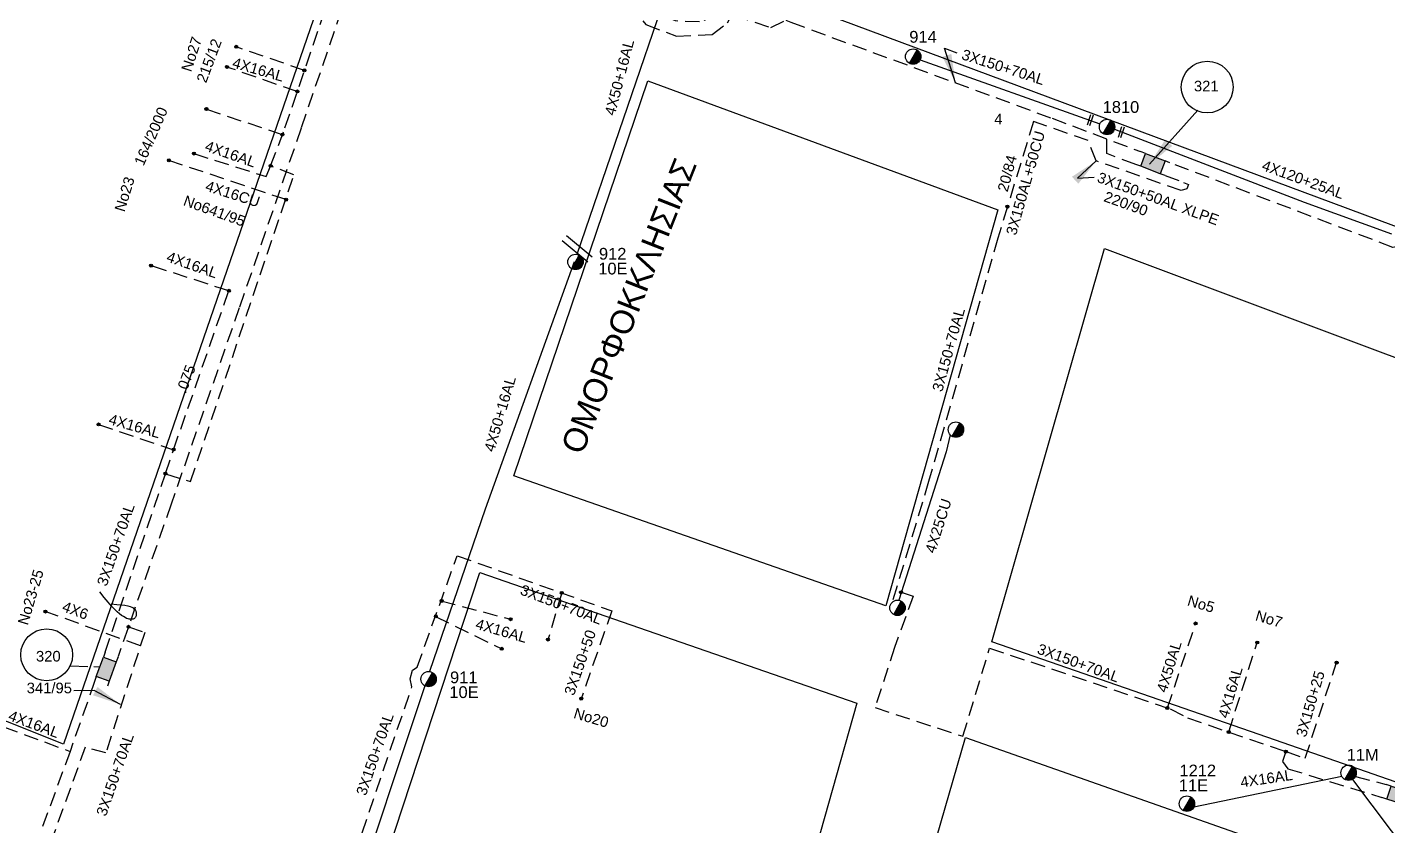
# Model space of a CAD drawing. Header units: millimetres. Extents: x -2238 to -1136, y 747 to 1272.
# Drawn here: x -1492.4 to -1373.8, y 900 to 969.7 of the extents above; entities that cross this region are included whole.
import ezdxf

# ---------------------------------------------------------------- set-up
doc = ezdxf.new("R2010")
doc.units = ezdxf.units.MM
doc.linetypes.add('DASHED', pattern=[19.05, 12.7, -6.35])
for name, color, linetype in [('Link Box 4 Διευθύνσεων', 7, 'Continuous'), ('Άγνωστα', 7, 'Continuous'), ('Γυμνά εναέρια ΧΤ (3Φ)   4x16AL', 7, 'Continuous'), ('Γυμνά εναέρια ΧΤ και ΦΟΠ (3Φ)   4x50+16AL', 7, 'Continuous'), ('Επιγραφές - Σχήματα', 7, 'Continuous'), ('Καλώδια ΧΤ   15AL', 7, 'DASHED'), ('Καλώδια ΧΤ   3x150+50AL', 7, 'DASHED'), ('Καλώδια ΧΤ   3x150+70AL', 7, 'DASHED'), ('Καλώδια ΧΤ   3x150AL+50CU', 7, 'DASHED'), ('Καλώδια ΧΤ   3x150AL+50XLPE', 7, 'DASHED'), ('Καλώδια ΧΤ   4x16AL', 7, 'DASHED'), ('Καλώδια ΧΤ   4x25CU', 7, 'DASHED'), ('Μηχανική τομή', 7, 'Continuous'), ('Στύλος ΦΜ', 7, 'Continuous'), ('Στύλος ΦΜ @ 1', 7, 'Continuous'), ('Συνδέσεις', 7, 'Continuous'), ('Συνεστραμμένα ΧΤ   4x120+25 AL', 7, 'SYN_LINE'), ('Τομή', 7, 'Continuous'), ('Υπόβαθρο ΔΕΗ', 7, 'Continuous'), ('Υπόγεια Καλώδια Δικτύου ΧΤ   .075', 7, 'DASHED'), ('Υπόγεια καλώδια Δικτύου ΧΤ και Παρ. ΧΤ - 3X150+70 AL', 7, 'DASHED'), ('Υπόγεια καλώδια Παροχών ΧΤ   4x16AL', 7, 'DASHED'), ('Υπόγεια καλώδια Παροχών ΧΤ   4x16CU', 7, 'DASHED'), ('Υπόγεια καλώδια Παροχών ΧΤ   4x50AL', 7, 'DASHED'), ('Υπόγεια καλώδια Παροχών ΧΤ   4x6', 7, 'DASHED')]:
    doc.layers.add(name, color=color, linetype=linetype)
doc.styles.get("Standard").update_dxf_attribs({"font": 'ARIAL.TTF'})
doc.linetypes.add('SYN_LINE', pattern='A,0.5,-0.0001,["/\\/\\/\\/",Standard,S=0.1,R=0,X=0,Y=-0.05],-0.25', length=0.7501)
doc.dimstyles.new('ISO-25', dxfattribs={"dimtxt": 2.5, "dimasz": 2.5, "dimexe": 1.25, "dimexo": 0.625, "dimtad": 1, "dimtxsty": 'Standard', "dimcen": 2.5, "dimadec": 0, "dimazin": 0, "dimtfac": 1, "dimtmove": 0, "dimatfit": 3, "dimfxl": 1, "dimarcsym": 0})

# ---------------------------------------------------------------- blocks, each defined once
blk = doc.blocks.new('LINK BOX 4 ΑΝΑΧΩΡΗΣΕΩΝ')
at = {"layer": 'Link Box 4 Διευθύνσεων', "ltscale": 40}
blk.add_hatch(color=256, dxfattribs=at).paths.add_polyline_path([(-3.54, 0), (-3.54, -4.67), (3.54, -4.67), (3.54, 0)])
for p, q in [((-3.54, 0), (-5.33, 0)), ((5.33, 0), (3.54, 0)), ((-3.54, -4.67), (-5.33, -4.67)), ((5.33, -4.67), (3.54, -4.67))]:
    blk.add_line(p, q, dxfattribs=at)
blk.add_lwpolyline([(-3.54, -4.67), (-3.54, 0), (3.54, 0), (3.54, -4.67)], close=True, dxfattribs=at)
blk = doc.blocks.new('_ΣΥΝΔΕΣΗ')
at = {"layer": 'Συνδέσεις', "linetype": 'SYN_LINE', "ltscale": 40}
blk.add_hatch(color=256, dxfattribs=at).paths.add_polyline_path([(0.5, -0.01, 1), (-0.5, -0.01, 1)])
at = {"layer": 'Συνδέσεις'}
blk.add_circle((0, -0.01), 0.5, dxfattribs=at)
blk = doc.blocks.new('ΥΠΑΡΧΩΝ ΤΣΙΜΕΝΤΕΝΙΟΣ ΣΤΥΛΟΣ')
at = {"layer": 'Στύλος ΦΜ'}
blk.add_hatch(color=256, dxfattribs=at).paths.add_polyline_path([(-1.29, -2.28, 0.574793), (2.62, 0, 0.268822), (1.3, 2.27)])
blk.add_line((-1.29, -2.28), (1.3, 2.27), dxfattribs=at)
blk.add_circle((0, 0), 2.62, dxfattribs=at)
at = {"layer": 'Στύλος ΦΜ', "flags": 4}
for tag, p in [('ΑΡΙΘΜΟΣ', (-4.68, 8.05)), ('ΤΥΠΟΣ', (-4.91, 3.03))]:
    blk.add_attdef(tag, p, '', height=4, dxfattribs=at)
blk = doc.blocks.new('ΤΟΜΗ')
at = {"layer": 'Τομή', "ltscale": 40}
for p, q in [((-5.68, 0), (5.68, 0)), ((5.68, -2.33), (-5.68, -2.33))]:
    blk.add_line(p, q, dxfattribs=at)
blk = doc.blocks.new('ΜΗΧΑΝΙΚΗ ΤΟΜΗ')
at = {"layer": 'Μηχανική τομή', "ltscale": 40}
for p, q in [((-1.89, 0.78), (1.89, 0.78)), ((1.89, 0), (-1.89, 0))]:
    blk.add_line(p, q, dxfattribs=at)

msp = doc.modelspace()

# ---------------------------------------------------------------- linework, layer by layer
at = {"layer": 'Άγνωστα', "color": 27, "linetype": 'DASHED', "ltscale": 0.1}
msp.add_lwpolyline([(-1445.82, 920.29), (-1447.02, 916.21)], dxfattribs=at)
at = {"layer": 'Άγνωστα', "color": 173, "linetype": 'DASHED', "ltscale": 0.1}
msp.add_lwpolyline([(-1382.63, 906.44), (-1380.97, 905.87), (-1378.22, 914.21)], dxfattribs=at)
at = {"layer": 'Γυμνά εναέρια ΧΤ (3Φ)   4x16AL', "color": 6, "linetype": 'DASHED', "ltscale": 0.1}
msp.add_lwpolyline([(-1496.29, 909.28), (-1488.71, 906.46)], dxfattribs=at)
at = {"layer": 'Γυμνά εναέρια ΧΤ και ΦΟΠ (3Φ)   4x50+16AL', "color": 173, "ltscale": 0.1}
msp.add_lwpolyline([(-1435.38, 973.63), (-1436.41, 973.48), (-1444.51, 949.83)], dxfattribs=at)
at = {"layer": 'Γυμνά εναέρια ΧΤ και ΦΟΠ (3Φ)   4x50+16AL', "color": 27, "ltscale": 0.1}
for points in [[(-1444.73, 949.17), (-1452.49, 927.6), (-1457.35, 913.43)], [(-1457.77, 912.18), (-1464.48, 892.01)]]:
    msp.add_lwpolyline(points, dxfattribs=at)
at = {"layer": 'Επιγραφές - Σχήματα', "ltscale": 0.1}
msp.add_lwpolyline([(-1485.12, 919.33), (-1484.63, 919.29), (-1484.24, 919.25), (-1483.92, 919.21), (-1483.67, 919.15), (-1483.47, 919.1), (-1483.32, 919.04), (-1483.21, 918.98), (-1483.13, 918.91), (-1483.06, 918.84), (-1483.01, 918.77), (-1482.97, 918.7), (-1482.95, 918.63), (-1482.93, 918.56), (-1482.93, 918.49), (-1482.93, 918.42), (-1482.94, 918.36), (-1482.95, 918.3), (-1482.97, 918.24), (-1482.99, 918.19), (-1483.02, 918.15), (-1483.06, 918.1), (-1483.1, 918.07), (-1483.15, 918.04), (-1483.21, 918.01), (-1483.28, 918), (-1483.35, 917.99), (-1483.44, 917.99), (-1483.54, 918), (-1483.65, 918.03), (-1483.77, 918.07), (-1483.91, 918.14), (-1484.05, 918.22), (-1484.22, 918.33), (-1484.4, 918.46), (-1484.6, 918.64), (-1484.83, 918.86), (-1485.09, 919.14), (-1485.39, 919.49), (-1485.73, 919.9), (-1486.1, 920.4)], dxfattribs=at)
for centre in [(-1389.51, 964.43), (-1490.75, 914.89)]:
    msp.add_circle(centre, 2.26, dxfattribs=at)
at = {"layer": 'Καλώδια ΧΤ   15AL', "color": 6, "linetype": 'DASHED', "ltscale": 0.1}
for points in [[(-1471.21, 957.56), (-1469.96, 960.88), (-1464.59, 976.65), (-1464.59, 976.66)], [(-1468.26, 965.88), (-1474.21, 967.94)], [(-1476.82, 962.51), (-1470.19, 960.28)]]:
    msp.add_lwpolyline(points, dxfattribs=at)
at = {"layer": 'Καλώδια ΧΤ   3x150+50AL', "color": 30, "linetype": 'DASHED', "ltscale": 0.1}
msp.add_lwpolyline([(-1421.31, 1023.4), (-1422.67, 1019.39), (-1420.77, 1018.7), (-1424.09, 1009.09), (-1426.65, 1002.13), (-1432.97, 984.61), (-1435.33, 977.74), (-1435.99, 977.03), (-1439.92, 974.88), (-1440.19, 973.47), (-1439.91, 971.72), (-1438.48, 969.89), (-1435.82, 968.87), (-1432.7, 969.01), (-1431.36, 970.04), (-1430.61, 971.42)], dxfattribs=at)
at = {"layer": 'Καλώδια ΧΤ   3x150+70AL', "color": 133, "linetype": 'DASHED', "ltscale": 0.1}
msp.add_lwpolyline([(-1431.56, 971.56), (-1432.22, 970.67), (-1433.79, 970.11), (-1435.88, 970.2), (-1438.95, 971.51), (-1439.41, 972.94), (-1439.39, 975.36), (-1450.32, 979.34), (-1461.08, 982.98), (-1463.97, 974.66), (-1463.58, 974.22), (-1463.67, 973.53), (-1464.09, 972.95), (-1464.44, 972.88), (-1468.55, 960.84), (-1473.95, 945.16), (-1479.89, 928.03), (-1484.52, 914.73)], dxfattribs=at)
at = {"layer": 'Καλώδια ΧΤ   3x150+70AL', "color": 173, "linetype": 'DASHED', "ltscale": 0.1}
for points in [[(-1309.57, 912.38), (-1307.54, 917.6), (-1328.14, 925.56), (-1325.82, 932.46), (-1347.59, 940.29), (-1349.06, 941.89), (-1370.98, 950.81), (-1373.32, 950.44), (-1392.76, 957.82)], [(-1406.94, 954), (-1407.78, 951.26), (-1413.81, 930.02), (-1416.99, 919.46)], [(-1416.22, 920.35), (-1415.17, 920.02), (-1416.78, 915.54), (-1418.49, 910.28), (-1410.83, 907.78), (-1408.5, 915.48), (-1392.73, 910.17), (-1391.23, 909.39), (-1382.64, 906.44)], [(-1382.64, 906.44), (-1382.95, 905.57), (-1382.48, 904.95), (-1374.27, 902.44)], [(-1376.59, 904.28), (-1373.91, 903.58)]]:
    msp.add_lwpolyline(points, dxfattribs=at)
at = {"layer": 'Καλώδια ΧΤ   3x150+70AL', "color": 6, "linetype": 'DASHED', "ltscale": 0.1}
for points in [[(-1485.65, 915.13), (-1480.39, 930.69), (-1478.2, 930), (-1469.18, 956.78), (-1471.21, 957.54)], [(-1486.57, 912.56), (-1488.71, 906.46), (-1491.61, 898.52), (-1523.4, 911.36)]]:
    msp.add_lwpolyline(points, dxfattribs=at)
at = {"layer": 'Καλώδια ΧΤ   3x150AL+50XLPE', "color": 173, "linetype": 'DASHED', "ltscale": 0.1}
msp.add_lwpolyline([(-1393.19, 956.71), (-1391.59, 956.11), (-1391.13, 955.92), (-1391.29, 955.56), (-1391.79, 955.4), (-1399.19, 957.99), (-1399.89, 959.76), (-1404.66, 961.42), (-1406.94, 954)], dxfattribs=at)
at = {"layer": 'Καλώδια ΧΤ   4x16AL', "color": 6, "linetype": 'DASHED', "ltscale": 0.1}
msp.add_lwpolyline([(-1468.89, 964.04), (-1475.02, 966.18)], dxfattribs=at)
at = {"layer": 'Καλώδια ΧΤ   4x16AL', "color": 173, "linetype": 'Continuous', "ltscale": 0.1}
for points in [[(-1390.67, 901.62), (-1377.77, 904.29)], [(-1376.83, 904.02), (-1370.09, 895.04)]]:
    msp.add_lwpolyline(points, dxfattribs=at)
at = {"layer": 'Καλώδια ΧΤ   4x25CU', "color": 173, "linetype": 'SYN_LINE', "ltscale": 10}
msp.add_lwpolyline([(-1411.93, 934.08), (-1412.28, 932.59), (-1416.42, 919.65)], dxfattribs=at)
at = {"layer": 'Συνεστραμμένα ΧΤ   4x120+25 AL', "color": 6, "linetype": 'SYN_LINE', "ltscale": 10}
for points in [[(-1414.55, 966.82), (-1398.87, 961.22)], [(-1397.61, 960.75), (-1381.06, 954.38), (-1373.45, 951.63)]]:
    msp.add_lwpolyline(points, dxfattribs=at)
at = {"layer": 'Συνεστραμμένα ΧΤ   4x120+25 AL', "color": 6, "linetype": 'DASHED', "ltscale": 0.1}
msp.add_lwpolyline([(-1395.75, 957.68), (-1398.27, 958.62), (-1398.26, 960.28)], dxfattribs=at)
at = {"layer": 'Υπόβαθρο ΔΕΗ', "ltscale": 0.1}
for points in [[(-1416.46, 1025.76), (-1308.48, 984.27), (-1326.08, 934.61), (-1348.35, 942.85), (-1371.97, 951.87), (-1429.33, 973.23), (-1434.6, 975.27), (-1416.46, 1025.76)], [(-1499.36, 989.09), (-1465.45, 976.3), (-1489.27, 907.08), (-1523.79, 920.86)], [(-1438.3, 964.97), (-1407.79, 953.71), (-1417.56, 919.17), (-1450, 930.52)], [(-1340.85, 892.58), (-1352.72, 896.7), (-1383.55, 907.44), (-1408.31, 916.01), (-1398.48, 950.33), (-1365.51, 937.99), (-1329.75, 924.48)], [(-1429.26, 878.13), (-1463.02, 891.45), (-1452.95, 922.07), (-1420.09, 910.68)], [(-1347.91, 874.15), (-1352.23, 862.41), (-1357.08, 849.22), (-1383.4, 859.83), (-1402.01, 867.19), (-1412.25, 871.24), (-1419.64, 874.15), (-1420.21, 874.36), (-1410.59, 907.68), (-1344.23, 884.31)]]:
    msp.add_lwpolyline(points, close=True, dxfattribs=at)
for points in [[(-1488.7, 913.93), (-1487.16, 913.88)], [(-1486.64, 913.86), (-1486.11, 913.84)]]:
    msp.add_lwpolyline(points, dxfattribs=at)
at = {"layer": 'Υπόγεια Καλώδια Δικτύου ΧΤ   .075', "color": 6, "linetype": 'DASHED', "ltscale": 0.1}
msp.add_lwpolyline([(-1480.39, 930.71), (-1479.68, 932.79), (-1474.86, 946.65)], dxfattribs=at)
at = {"layer": 'Υπόγεια καλώδια Δικτύου ΧΤ και Παρ. ΧΤ - 3X150+70 AL', "color": 27, "linetype": 'DASHED', "ltscale": 0.1}
msp.add_lwpolyline([(-1432.25, 972.08), (-1432.6, 971.3), (-1427.57, 969.62), (-1426.28, 970.27), (-1425.82, 970.08), (-1403.04, 961.71), (-1395.32, 958.8)], dxfattribs=at)
at = {"layer": 'Υπόγεια καλώδια Δικτύου ΧΤ και Παρ. ΧΤ - 3X150+70 AL', "color": 151, "linetype": 'DASHED', "ltscale": 0.1}
for points in [[(-1466.33, 890.86), (-1466.43, 891.58), (-1466.26, 892.08), (-1465.7, 892.14), (-1458.89, 912.09), (-1459.05, 912.79), (-1458.84, 913.56), (-1458.42, 913.82), (-1454.94, 923.54)], [(-1454.94, 923.54), (-1441.45, 918.73), (-1444.12, 911.06)]]:
    msp.add_lwpolyline(points, dxfattribs=at)
at = {"layer": 'Υπόγεια καλώδια Δικτύου ΧΤ και Παρ. ΧΤ - 3X150+70 AL', "color": 133, "linetype": 'DASHED', "ltscale": 0.1}
msp.add_lwpolyline([(-1483.62, 917.32), (-1482.19, 916.85), (-1485.58, 906.34), (-1487.39, 906.83), (-1490.94, 896.99), (-1491.98, 895.43), (-1499.54, 874.15), (-1501.99, 866.46), (-1502.16, 865.86), (-1502.1, 865.29), (-1502.07, 864.6), (-1502.39, 864.04), (-1503.04, 863.64), (-1503.68, 863.5)], dxfattribs=at)
at = {"layer": 'Υπόγεια καλώδια Παροχών ΧΤ   4x16AL', "color": 6, "linetype": 'DASHED', "ltscale": 0.1}
for points in [[(-1477.91, 958.62), (-1471.6, 956.62), (-1471.21, 957.54), (-1471.21, 957.56)], [(-1474.86, 946.65), (-1481.64, 948.84)], [(-1486.22, 934.99), (-1479.68, 932.79)]]:
    msp.add_lwpolyline(points, dxfattribs=at)
at = {"layer": 'Υπόγεια καλώδια Παροχών ΧΤ   4x16AL', "color": 151, "linetype": 'DASHED', "ltscale": 0.1}
for points in [[(-1456.35, 919.61), (-1450.28, 917.99)], [(-1456.84, 918.23), (-1451.05, 915.41)]]:
    msp.add_lwpolyline(points, dxfattribs=at)
at = {"layer": 'Υπόγεια καλώδια Παροχών ΧΤ   4x16AL', "color": 173, "linetype": 'DASHED', "ltscale": 0.1}
msp.add_lwpolyline([(-1387.64, 908.16), (-1385.15, 915.97)], dxfattribs=at)
at = {"layer": 'Υπόγεια καλώδια Παροχών ΧΤ   4x16CU', "color": 6, "linetype": 'DASHED', "ltscale": 0.1}
msp.add_lwpolyline([(-1469.86, 954.61), (-1480.09, 958.02)], dxfattribs=at)
at = {"layer": 'Υπόγεια καλώδια Παροχών ΧΤ   4x50AL', "color": 173, "linetype": 'DASHED', "ltscale": 0.1}
msp.add_lwpolyline([(-1392.98, 910.25), (-1390.53, 917.63)], dxfattribs=at)
at = {"layer": 'Υπόγεια καλώδια Παροχών ΧΤ   4x6', "color": 133, "linetype": 'DASHED', "ltscale": 0.1}
msp.add_lwpolyline([(-1482.57, 915.67), (-1490.89, 918.68)], dxfattribs=at)

# ---------------------------------------------------------------- block references
at = {"layer": 'Link Box 4 Διευθύνσεων', "ltscale": 0.1}
for p, xscale, yscale, zscale, rotation in [((-1394.04, 958.31), 0.2565857821765004, 0.2565857821765004, 0.2565857821765004, 339.069387860134), ((-1486.11, 913.84), 0.25658578217642, 0.25658578217642, 0.25658578217642, 70.27402519990135), ((-1372.61, 903.17), 0.2565857821765153, 0.2565857821765153, 0.2565857821765153, 342.6668808462239)]:
    msp.add_blockref('LINK BOX 4 ΑΝΑΧΩΡΗΣΕΩΝ', p, dxfattribs=dict(at, xscale=xscale, yscale=yscale, zscale=zscale, rotation=rotation))
at = {"layer": 'Μηχανική τομή', "ltscale": 0.1, "xscale": 0.2565857821764729, "yscale": 0.2565857821764729, "zscale": 0.2565857821764729, "rotation": 71.88107144356717}
for p in [(-1399.62, 961.52), (-1396.92, 960.46)]:
    msp.add_blockref('ΜΗΧΑΝΙΚΗ ΤΟΜΗ', p, dxfattribs=at)
at = {"layer": 'Στύλος ΦΜ @ 1', "ltscale": 0.1}
ref = msp.add_blockref('ΥΠΑΡΧΩΝ ΤΣΙΜΕΝΤΕΝΙΟΣ ΣΤΥΛΟΣ', (-1415.16, 967.09), dxfattribs=dict(at, xscale=0.2565857821764941, yscale=0.2565857821764941, zscale=0.2565857821764941))
ref.add_attrib('ΤΥΠΟΣ', '914', (-1415.5, 968.3), dxfattribs={"layer": 'Στύλος ΦΜ', "height": 1.026, "flags": 4})
ref = msp.add_blockref('ΥΠΑΡΧΩΝ ΤΣΙΜΕΝΤΕΝΙΟΣ ΣΤΥΛΟΣ', (-1398.25, 960.95), dxfattribs=dict(at, xscale=0.2565857821764941, yscale=0.2565857821764941, zscale=0.2565857821764941))
ref.add_attrib('ΤΥΠΟΣ', '1810', (-1398.63, 962.18), dxfattribs={"layer": 'Στύλος ΦΜ', "height": 1.026, "flags": 4})
ref = msp.add_blockref('ΥΠΑΡΧΩΝ ΤΣΙΜΕΝΤΕΝΙΟΣ ΣΤΥΛΟΣ', (-1444.62, 949.17), dxfattribs=dict(at, xscale=0.2565857821764941, yscale=0.2565857821764941, zscale=0.2565857821764941))
ref.add_attrib('ΤΥΠΟΣ', '10E', (-1442.63, 948.08), dxfattribs={"layer": 'Στύλος ΦΜ', "height": 1.026, "flags": 4})
ref.add_attrib('ΑΡΙΘΜΟΣ', '912', (-1442.57, 949.37), dxfattribs={"layer": 'Στύλος ΦΜ', "height": 1.026, "flags": 4})
at = {"layer": 'Στύλος ΦΜ @ 1', "ltscale": 0.1, "xscale": 0.2565857821764941, "yscale": 0.2565857821764941, "zscale": 0.2565857821764941}
for p in [(-1411.43, 934.54), (-1416.53, 918.99)]:
    msp.add_blockref('ΥΠΑΡΧΩΝ ΤΣΙΜΕΝΤΕΝΙΟΣ ΣΤΥΛΟΣ', p, dxfattribs=at)
at = {"layer": 'Στύλος ΦΜ @ 1', "ltscale": 0.1}
ref = msp.add_blockref('ΥΠΑΡΧΩΝ ΤΣΙΜΕΝΤΕΝΙΟΣ ΣΤΥΛΟΣ', (-1457.43, 912.77), dxfattribs=dict(at, xscale=0.2565857821764941, yscale=0.2565857821764941, zscale=0.2565857821764941))
ref.add_attrib('ΤΥΠΟΣ', '10E', (-1455.62, 911.12), dxfattribs={"layer": 'Στύλος ΦΜ', "height": 1.026, "flags": 4})
ref.add_attrib('ΑΡΙΘΜΟΣ', '911', (-1455.56, 912.41), dxfattribs={"layer": 'Στύλος ΦΜ', "height": 1.026, "flags": 4})
ref = msp.add_blockref('ΥΠΑΡΧΩΝ ΤΣΙΜΕΝΤΕΝΙΟΣ ΣΤΥΛΟΣ', (-1377.18, 904.6), dxfattribs=dict(at, xscale=0.2565857821764941, yscale=0.2565857821764941, zscale=0.2565857821764941))
ref.add_attrib('ΤΥΠΟΣ', '11M', (-1377.34, 905.66), dxfattribs={"layer": 'Στύλος ΦΜ', "height": 1.026, "flags": 4})
ref = msp.add_blockref('ΥΠΑΡΧΩΝ ΤΣΙΜΕΝΤΕΝΙΟΣ ΣΤΥΛΟΣ', (-1391.28, 901.9), dxfattribs=dict(at, xscale=0.2565857821764941, yscale=0.2565857821764941, zscale=0.2565857821764941))
ref.add_attrib('ΤΥΠΟΣ', '11E', (-1391.99, 902.99), dxfattribs={"layer": 'Στύλος ΦΜ', "height": 1.026, "flags": 4})
ref.add_attrib('ΑΡΙΘΜΟΣ', '1212', (-1391.93, 904.28), dxfattribs={"layer": 'Στύλος ΦΜ', "height": 1.026, "flags": 4})
at = {"layer": 'Συνδέσεις', "ltscale": 0.1, "xscale": 0.2565857821764941, "yscale": 0.2565857821764941, "zscale": 0.2565857821764941}
for p in [(-1474.21, 967.95), (-1475.02, 966.19), (-1468.26, 965.89), (-1468.88, 964.05), (-1476.82, 962.52), (-1470.19, 960.29), (-1480.09, 958.04), (-1477.9, 958.63), (-1471.21, 957.56), (-1469.86, 954.61), (-1406.94, 954), (-1481.64, 948.85), (-1474.85, 946.66), (-1486.22, 935), (-1479.68, 932.8), (-1480.39, 930.71), (-1445.82, 920.3), (-1416.22, 920.35), (-1490.86, 918.67), (-1456.3, 919.59), (-1483.61, 917.34), (-1456.8, 918.25), (-1450.28, 918), (-1390.53, 917.63), (-1447.02, 916.22), (-1451.05, 915.42), (-1385.15, 915.97), (-1378.22, 914.21), (-1444.12, 911.07), (-1392.98, 910.25), (-1387.64, 908.16), (-1382.64, 906.44)]:
    msp.add_blockref('_ΣΥΝΔΕΣΗ', p, dxfattribs=at)
at = {"layer": 'Τομή', "ltscale": 0.1, "xscale": 0.2565857821765082, "yscale": 0.2565857821765082, "zscale": 0.2565857821765082, "rotation": 320.3067032859503}
msp.add_blockref('ΤΟΜΗ', (-1444.28, 950.55), dxfattribs=at)

# ---------------------------------------------------------------- texts
at = {"layer": 'Άγνωστα', "ltscale": 0.1, "insert": (-1381.79, 907.9), "char_height": 0.924, "width": 86.4036, "attachment_point": 1, "rotation": 73.7259}
msp.add_mtext('3X150+25', dxfattribs=at)
at = {"layer": 'Γυμνά εναέρια ΧΤ (3Φ)   4x16AL', "color": 7, "ltscale": 0.1, "char_height": 0.924, "width": 86.4036, "attachment_point": 1, "rotation": 339.6071}
for s, insert in [('4X6', (-1489.16, 919.6)), ('4X16AL', (-1493.85, 910.08))]:
    msp.add_mtext(s, dxfattribs=dict(at, insert=insert))
at = {"layer": 'Γυμνά εναέρια ΧΤ και ΦΟΠ (3Φ)   4x50+16AL', "color": 7, "ltscale": 0.1, "char_height": 0.924, "width": 86.4036, "attachment_point": 1}
for insert, rotation in [((-1442.09, 962.11), 75.4132), ((-1452.61, 932.79), 73.5184)]:
    msp.add_mtext('4X50+16AL', dxfattribs=dict(at, insert=insert, rotation=rotation))
at = {"layer": 'Επιγραφές - Σχήματα', "ltscale": 0.1, "char_height": 0.924, "width": 8.7846, "attachment_point": 1}
for s, insert, rotation in [('No27', (-1479.03, 965.98), 71.7765), ('164/2000', (-1483.15, 957.85), 66.5263), ('20/84', (-1407.82, 955.46), 75.1316), ('No23', (-1484.85, 953.75), 72.8414), ('No641/95', (-1478.59, 955.01), 340.1884), ('220/90', (-1398.3, 955.36), 340.2854), ('No23-25', (-1493.29, 917.68), 73.4497), ('No5', (-1391.05, 920.11), 343.4497), ('No7', (-1385.12, 918.81), 343.4497), ('No20', (-1444.59, 910.28), 343.4497)]:
    msp.add_mtext(s, dxfattribs=dict(at, insert=insert, rotation=rotation))
for s, insert in [('321', (-1390.67, 964.98)), ('4', (-1408.09, 962.1)), ('320', (-1491.68, 915.23)), ('341/95', (-1492.49, 912.46))]:
    msp.add_mtext(s, dxfattribs=dict(at, insert=insert))
at = {"layer": 'Επιγραφές - Σχήματα', "ltscale": 0.1, "insert": (-1439.96, 945.34), "char_height": 2.0527, "attachment_point": 5, "rotation": 68.4871}
msp.add_mtext('ΟΜΟΡΦΟΚΚΛΗΣΙΑΣ', dxfattribs=at)
at = {"layer": 'Καλώδια ΧΤ   3x150+70AL', "color": 7, "linetype": 'DASHED', "ltscale": 0.1, "char_height": 0.924, "width": 86.4036, "attachment_point": 1}
for s, insert, rotation in [('3X150+70AL', (-1413.52, 938.03), 74.5068), ('3X150+70AL', (-1486.39, 921.11), 70.8055), ('3X150+50', (-1445.63, 911.57), 70.8055), ('3X150+70AL', (-1404.11, 915.9), 339.9747)]:
    msp.add_mtext(s, dxfattribs=dict(at, insert=insert, rotation=rotation))
at = {"layer": 'Καλώδια ΧΤ   3x150AL+50CU', "color": 7, "linetype": 'DASHED', "ltscale": 0.1, "insert": (-1407.08, 951.68), "char_height": 0.9237, "width": 86.4036, "attachment_point": 1, "rotation": 74.2223}
msp.add_mtext('3X150AL+50CU', dxfattribs=at)
at = {"layer": 'Καλώδια ΧΤ   3x150AL+50XLPE', "color": 7, "linetype": 'DASHED', "ltscale": 0.1, "insert": (-1398.87, 957.04), "char_height": 0.9237, "width": 86.4036, "attachment_point": 1, "rotation": 339.9525}
msp.add_mtext('3X150+50AL XLPE', dxfattribs=at)
at = {"layer": 'Καλώδια ΧΤ   4x16AL', "color": 7, "linetype": 'DASHED', "ltscale": 0.1, "insert": (-1386.68, 904.22), "char_height": 0.924, "width": 86.4036, "attachment_point": 1, "rotation": 8.4194}
msp.add_mtext('4X16AL', dxfattribs=at)
at = {"layer": 'Καλώδια ΧΤ   4x25CU', "color": 7, "linetype": 'DASHED', "ltscale": 0.1, "insert": (-1414.15, 923.96), "char_height": 0.924, "width": 86.4036, "attachment_point": 1, "rotation": 72.4139}
msp.add_mtext('4X25CU', dxfattribs=at)
at = {"layer": 'Συνεστραμμένα ΧΤ   4x120+25 AL', "color": 7, "linetype": 'DASHED', "ltscale": 0.1, "insert": (-1384.51, 958.09), "char_height": 0.924, "width": 86.4036, "attachment_point": 1, "rotation": 339.8804}
msp.add_mtext('4X120+25AL', dxfattribs=at)
at = {"layer": 'Υπόγεια Καλώδια Δικτύου ΧΤ   .075', "color": 7, "linetype": 'DASHED', "ltscale": 0.1, "insert": (-1479.49, 937.95), "char_height": 0.924, "width": 86.4036, "attachment_point": 1, "rotation": 69.0269}
msp.add_mtext('.075', dxfattribs=at)
at = {"layer": 'Υπόγεια καλώδια Δικτύου ΧΤ και Παρ. ΧΤ - 3X150+70 AL', "color": 7, "linetype": 'DASHED', "ltscale": 0.1, "char_height": 0.924, "width": 86.4036, "attachment_point": 1}
for insert, rotation in [((-1410.73, 967.76), 342.2097), ((-1449.19, 921.05), 339.08), ((-1463.78, 902.83), 70.8906), ((-1486.45, 901.04), 70.8906)]:
    msp.add_mtext('3X150+70AL', dxfattribs=dict(at, insert=insert, rotation=rotation))
at = {"layer": 'Υπόγεια καλώδια Παροχών ΧΤ   4x16AL', "color": 7, "linetype": 'DASHED', "ltscale": 0.1, "char_height": 0.924, "width": 86.4036, "attachment_point": 1}
for insert, rotation in [((-1474.37, 967.04), 344.0392), ((-1476.72, 959.78), 340.8425), ((-1480.07, 950.11), 340.8425), ((-1485.16, 935.93), 344.0392), ((-1453.16, 918.07), 344.0392), ((-1388.58, 909.55), 73.7259)]:
    msp.add_mtext('4X16AL', dxfattribs=dict(at, insert=insert, rotation=rotation))
at = {"layer": 'Υπόγεια καλώδια Παροχών ΧΤ   4x16CU', "color": 7, "linetype": 'DASHED', "ltscale": 0.1, "char_height": 0.924, "width": 86.4036, "attachment_point": 1}
for s, insert, rotation in [('215/12', (-1477.71, 965.05), 69.3405), ('4X16CU', (-1476.7, 956.29), 342.3737)]:
    msp.add_mtext(s, dxfattribs=dict(at, insert=insert, rotation=rotation))
at = {"layer": 'Υπόγεια καλώδια Παροχών ΧΤ   4x50AL', "color": 7, "linetype": 'DASHED', "ltscale": 0.1, "insert": (-1393.95, 911.8), "char_height": 0.924, "width": 86.4036, "attachment_point": 1, "rotation": 73.0287}
msp.add_mtext('4X50AL', dxfattribs=at)

# ---------------------------------------------------------------- leaders
at = {"layer": 'Επιγραφές - Σχήματα', "ltscale": 0.1}
for points in [[(-1411.47, 964.81), (-1412.42, 967.81), (-1411.34, 967.43)], [(-1394.54, 957.7), (-1390.34, 962.4)], [(-1399.19, 957.99), (-1400.84, 956.48), (-1399.37, 956.58)], [(-1484.3, 910.55), (-1486.6, 911.77), (-1488.39, 911.74)]]:
    msp.add_leader(points, dimstyle='ISO-25', override={"dimgap": 0.625, "dimtad": 0}, dxfattribs=at)

doc.saveas('drawing.dxf')
